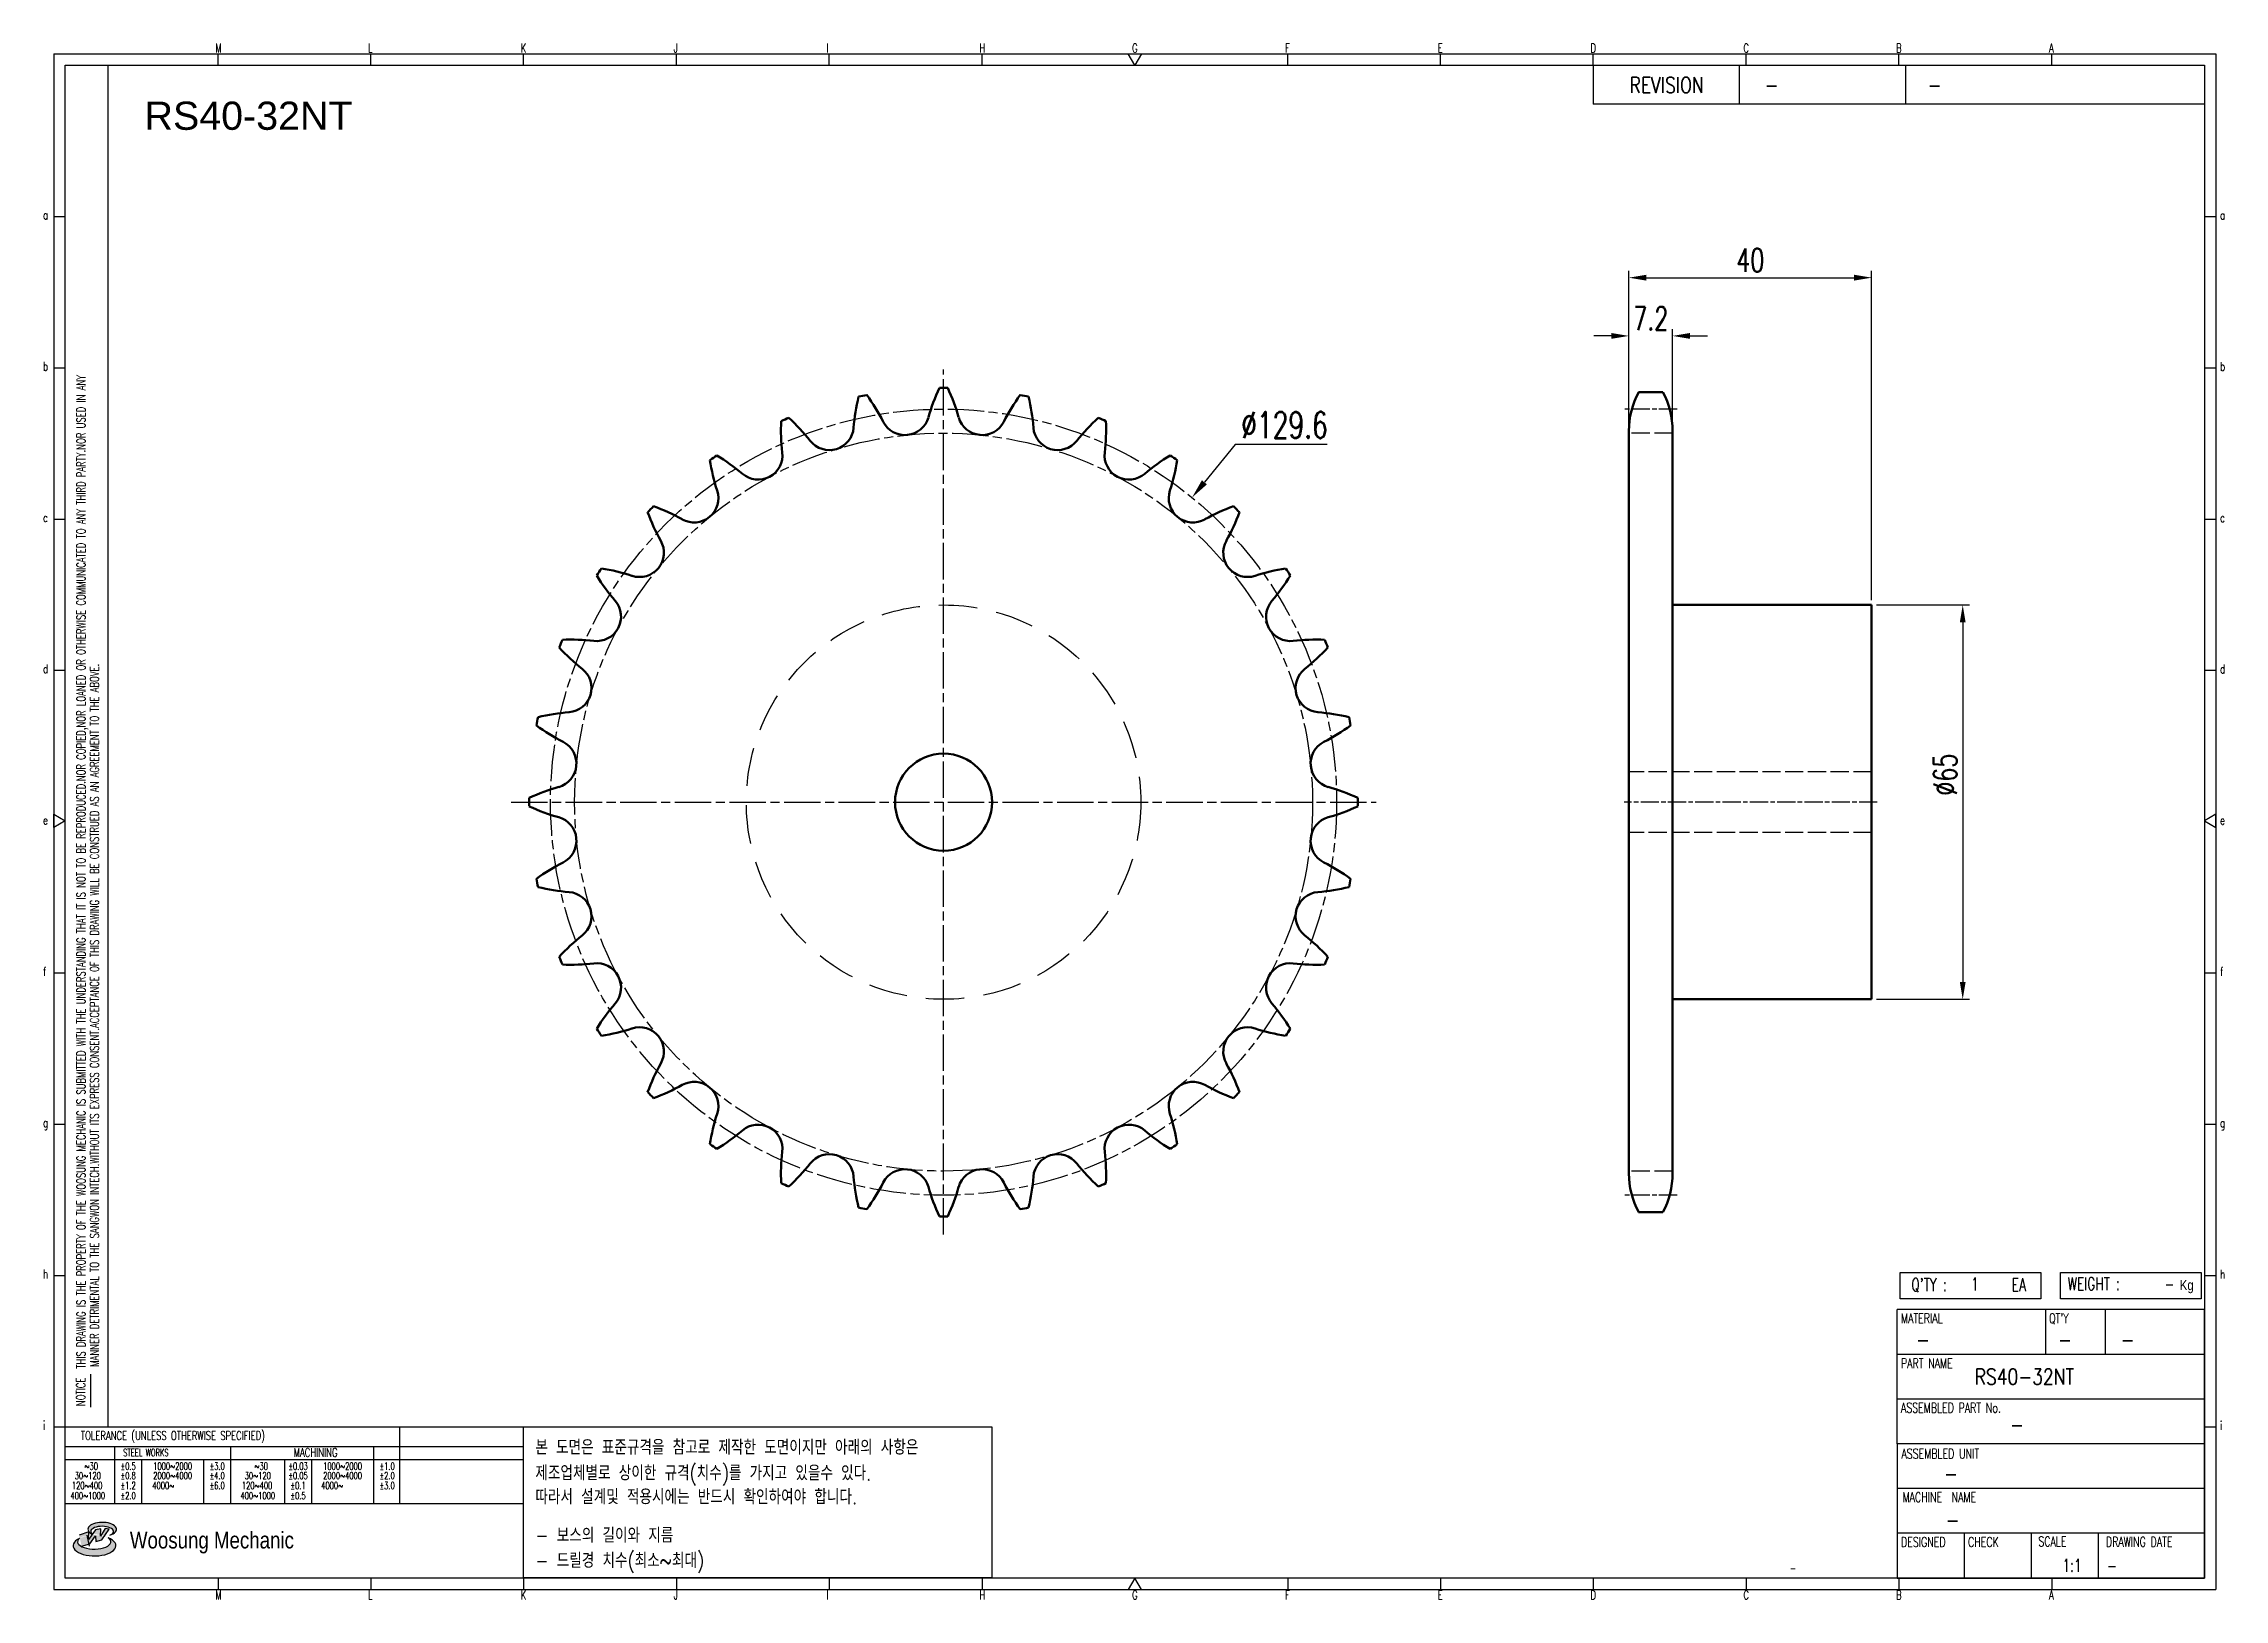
# Model space of a CAD drawing. Header units: millimetres. Extents: x -22172 to -21812, y 1083 to 1339.
import ezdxf
from ezdxf.enums import TextEntityAlignment as Align

# ---------------------------------------------------------------- set-up
doc = ezdxf.new("R2010")
doc.units = ezdxf.units.MM
for name, pattern in [('AM_ISO02W050', [7.5, 6, -1.5]), ('AM_ISO02W050x2', [3.75, 3, -0.75]), ('AM_ISO08W050', [18, 12, -1.5, 3, -1.5]), ('AM_ISO08W050x2', [9, 6, -0.75, 1.5, -0.75]), ('HIDDEN', [9.525, 6.35, -3.175])]:
    doc.linetypes.add(name, pattern=pattern)
for name, color, linetype, lineweight in [('AM_0N', 7, 'Continuous', 50), ('AM_3N', 6, 'AM_ISO02W050', 25), ('AM_7', 4, 'AM_ISO08W050', 25), ('AM_7N', 4, 'AM_ISO08W050', 25)]:
    doc.layers.add(name, color=color, linetype=linetype, lineweight=lineweight)
for name, color, linetype in [('HL', 2, 'HIDDEN'), ('S-DIM', 7, 'Continuous'), ('TITLE', 7, 'Continuous'), ('도면레이아웃', 7, 'Continuous')]:
    doc.layers.add(name, color=color, linetype=linetype)
doc.styles.add('HAN', font='ROMANS.shx', dxfattribs={"width": 0.7, "bigfont": 'whgtxt.shx'})
doc.styles.add('HKD_ST2', font='romans.shx', dxfattribs={"width": 0.7, "height": 4, "bigfont": '@extfont2.shx'})
doc.styles.add('HSG', font='SIMPLEX.shx', dxfattribs={"width": 0.7, "bigfont": 'HSG.shx'})
doc.styles.add('ROMANS', font='romans.shx', dxfattribs={"width": 0.7, "bigfont": 'whgtxt.shx'})
doc.styles.add('SLDTEXTSTYLE4', font='arial.ttf', dxfattribs={"width": 0.8})
doc.styles.get("Standard").update_dxf_attribs({"font": 'arial.ttf'})
doc.dimstyles.new('APP4', dxfattribs={"dimscale": 1.6, "dimtxt": 2.4, "dimasz": 1.8, "dimexe": 0.7, "dimexo": 0.5, "dimgap": 0.6, "dimtad": 1, "dimtoh": 1, "dimdec": 1, "dimrnd": 0.01, "dimzin": 9, "dimdsep": 46, "dimtxsty": 'HSG', "dimcen": 0, "dimclrd": 1, "dimclre": 1, "dimclrt": 256, "dimazin": 2, "dimtp": 1, "dimtm": 1, "dimtfac": 0.5, "dimtdec": 1, "dimtofl": 0, "dimtmove": 0, "dimatfit": 3, "dimfxl": 0, "dimtvp": 1, "dimtolj": 2, "dimlwd": -1, "dimlwe": -1, "dimarcsym": 0})
doc.dimstyles.new('APP8', dxfattribs={"dimscale": 1.8, "dimtxt": 2.4, "dimasz": 1.8, "dimexe": 0.7, "dimexo": 0.5, "dimgap": 0.6, "dimtad": 1, "dimtoh": 1, "dimdec": 1, "dimrnd": 0.01, "dimzin": 9, "dimdsep": 46, "dimtxsty": 'HSG', "dimcen": 0, "dimclrd": 1, "dimclre": 1, "dimclrt": 256, "dimazin": 2, "dimtp": 1, "dimtm": 1, "dimtfac": 0.5, "dimtdec": 1, "dimtofl": 0, "dimtmove": 0, "dimatfit": 3, "dimfxl": 0, "dimtvp": 1, "dimtolj": 2, "dimlwd": -1, "dimlwe": -1, "dimarcsym": 0})

# ---------------------------------------------------------------- blocks, each defined once
blk = doc.blocks.new('SUYWSHJH')
at = {"layer": '도면레이아웃'}
h = blk.add_hatch(color=10, dxfattribs=at)
h.paths.add_polyline_path([(1.544, 35.177), (1.554, 34.966), (1.779, 35.034), (2.054, 35.422), (1.908, 35.446), (1.728, 35.167), (1.741, 35.439), (1.547, 35.405), (1.292, 35.041), (1.295, 35.33), (0.943, 35.208), (1.03, 34.8), (1.336, 34.885)])
edge = h.paths.add_edge_path()
edge.add_ellipse((1.795, 35.421), major_axis=(-0.53, 0), ratio=0.487785, start_angle=122.36065, end_angle=403.39574)
edge.add_line((1.411, 35.244), (1.419, 35.261))
edge.add_ellipse((1.798, 35.344), major_axis=(-0.423, 0), ratio=0.444396, start_angle=131.58977, end_angle=386.19408, ccw=False)
edge = h.paths.add_edge_path()
edge.add_ellipse((1.512, 34.815), major_axis=(-0.793, 0), ratio=0.480113, start_angle=314.67633, end_angle=590.85213)
edge.add_ellipse((1.501, 34.958), major_axis=(-0.62, 0), ratio=0.43311, start_angle=331.7024, end_angle=574.42495, ccw=False)
for p, q in [((0, 90.118), (80.15, 90.118)), ((0, 90.118), (0, 33.191)), ((6.089, 89.693), (6.089, 90.118)), ((11.753, 89.693), (11.753, 90.118)), ((17.418, 89.693), (17.418, 90.118)), ((23.082, 89.693), (23.082, 90.118)), ((28.746, 89.693), (28.746, 90.118)), ((34.411, 89.693), (34.411, 90.118)), ((45.739, 89.693), (45.739, 90.118)), ((51.404, 89.693), (51.404, 90.118)), ((57.068, 89.693), (57.068, 90.118)), ((62.732, 89.693), (62.732, 90.118)), ((68.397, 89.693), (68.397, 90.118)), ((74.061, 89.693), (74.061, 90.118)), ((80.15, 90.118), (80.15, 33.191)), ((0, 84.085), (0.425, 84.085)), ((79.725, 84.085), (80.15, 84.085)), ((0, 78.478), (0.425, 78.478)), ((79.725, 78.478), (80.15, 78.478)), ((0, 72.87), (0.425, 72.87)), ((79.725, 72.87), (80.15, 72.87)), ((0, 67.262), (0.425, 67.262)), ((79.725, 67.262), (80.15, 67.262)), ((0, 56.047), (0.425, 56.047)), ((79.725, 56.047), (80.15, 56.047)), ((0, 50.439), (0.425, 50.439)), ((79.725, 50.439), (80.15, 50.439)), ((0, 44.832), (0.425, 44.832)), ((79.725, 44.832), (80.15, 44.832)), ((1.377, 39.947), (1.377, 41.174)), ((0, 39.224), (0.425, 39.224)), ((79.725, 39.224), (80.15, 39.224)), ((0, 33.191), (80.15, 33.191)), ((6.089, 33.616), (6.089, 33.191)), ((11.753, 33.616), (11.753, 33.191)), ((17.418, 33.616), (17.418, 33.191)), ((23.082, 33.616), (23.082, 33.191)), ((28.746, 33.616), (28.746, 33.191)), ((34.411, 33.616), (34.411, 33.191)), ((45.739, 33.616), (45.739, 33.191)), ((51.404, 33.616), (51.404, 33.191)), ((57.068, 33.616), (57.068, 33.191)), ((62.732, 33.616), (62.732, 33.191)), ((68.397, 33.616), (68.397, 33.191)), ((74.061, 33.616), (74.061, 33.191))]:
    blk.add_line(p, q)
at = {"color": 2}
for p, q in [((2.017, 39.224), (2.017, 89.693)), ((0.425, 39.224), (17.418, 39.224)), ((12.816, 39.224), (12.816, 36.382)), ((17.418, 33.616), (17.418, 39.224)), ((0.425, 38.487), (17.418, 38.487)), ((0.425, 38.012), (17.418, 38.012)), ((2.257, 38.487), (2.257, 36.382)), ((3.257, 38.012), (3.257, 36.382)), ((5.557, 38.012), (5.557, 36.382)), ((6.557, 38.5), (6.557, 36.382)), ((8.557, 38.012), (8.557, 36.382)), ((9.557, 38.026), (9.557, 36.382)), ((11.857, 38.487), (11.857, 36.382)), ((0.425, 36.382), (17.418, 36.382))]:
    blk.add_line(p, q, dxfattribs=at)
at = {"color": 6, "ltscale": 0.5}
for p, q in [((57.068, 89.693), (57.068, 88.246)), ((62.47, 89.693), (62.47, 88.246)), ((68.635, 89.693), (68.635, 88.246)), ((79.725, 88.246), (57.068, 88.246)), ((68.336, 38.59), (68.336, 43.563)), ((79.725, 43.563), (68.336, 43.563)), ((73.827, 43.563), (73.827, 41.905)), ((76.037, 43.563), (76.037, 41.905)), ((79.725, 38.59), (79.725, 43.563)), ((79.725, 41.905), (68.336, 41.905)), ((79.725, 40.248), (68.336, 40.248)), ((68.336, 38.59), (68.336, 33.616)), ((79.725, 38.59), (68.336, 38.59)), ((79.725, 33.616), (79.725, 38.59)), ((79.725, 36.932), (68.336, 36.932)), ((79.725, 35.274), (68.336, 35.274)), ((70.822, 33.616), (70.822, 35.274)), ((73.309, 33.616), (73.309, 35.274)), ((75.796, 33.616), (75.796, 35.274)), ((68.336, 33.616), (79.725, 33.616))]:
    blk.add_line(p, q, dxfattribs=at)
for points in [[(40.075, 89.693), (39.83, 90.118), (40.32, 90.118)], [(0.425, 89.693), (79.725, 89.693), (79.725, 33.616), (0.425, 33.616)], [(0.425, 61.679), (0, 61.433), (0, 61.924)], [(79.725, 61.679), (80.15, 61.433), (80.15, 61.924)], [(40.075, 33.616), (39.83, 33.191), (40.32, 33.191)]]:
    blk.add_lwpolyline(points, close=True)
at = {"layer": 'TITLE', "color": 20}
for p, q in [((68.449, 43.961), (68.449, 44.936)), ((68.449, 44.936), (73.654, 44.936)), ((73.654, 44.936), (73.654, 43.961)), ((74.39, 43.961), (74.39, 44.936)), ((74.39, 44.936), (79.595, 44.936)), ((79.595, 44.936), (79.595, 43.961)), ((73.654, 43.961), (68.449, 43.961)), ((79.595, 43.961), (74.39, 43.961))]:
    blk.add_line(p, q, dxfattribs=at)
at = {"layer": '도면레이아웃'}
for p, q in [((1.295, 35.33), (0.943, 35.208)), ((1.03, 34.8), (1.336, 34.885)), ((1.224, 35.208), (1.311, 34.8)), ((1.224, 35.208), (1.224, 35.208)), ((1.547, 35.405), (1.292, 35.041)), ((1.292, 35.041), (1.295, 35.33)), ((1.336, 34.885), (1.544, 35.177)), ((1.419, 35.261), (1.411, 35.244)), ((1.544, 35.177), (1.554, 34.966)), ((1.741, 35.439), (1.547, 35.405)), ((1.554, 34.966), (1.779, 35.034)), ((1.908, 35.446), (1.728, 35.167)), ((1.728, 35.167), (1.741, 35.439)), ((1.779, 35.034), (2.054, 35.422)), ((2.054, 35.422), (1.908, 35.446))]:
    blk.add_line(p, q, dxfattribs=at)
for centre, major_axis, ratio, start_param, end_param in [((1.795, 35.421), (-0.53, 0), 0.487785, 2.135596, 7.040584), ((1.512, 34.815), (-0.793, 0), 0.480113, 5.492138, 10.312315), ((1.501, 34.958), (-0.62, 0), 0.43311, 5.789299, 10.025607), ((1.798, 35.344), (-0.423, 0), 0.444396, 2.296675, 6.740358)]:
    blk.add_ellipse(centre, major_axis=major_axis, ratio=ratio, start_param=start_param, end_param=end_param, dxfattribs=at)
at = {"color": 4, "style": 'HKD_ST2', "width": 0.7}
for s, p in [('M', (5.988, 90.164)), ('L', (11.652, 90.164)), ('K', (17.316, 90.164)), ('J', (22.981, 90.164)), ('I', (28.645, 90.164)), ('H', (34.309, 90.164)), ('G', (39.974, 90.164)), ('F', (45.638, 90.164)), ('E', (51.302, 90.164)), ('D', (56.967, 90.164)), ('C', (62.631, 90.164)), ('B', (68.295, 90.164)), ('A', (73.96, 90.164)), ('a', (-0.395, 83.976)), ('a', (80.305, 83.97)), ('b', (-0.395, 78.368)), ('b', (80.305, 78.362)), ('c', (-0.395, 72.76)), ('c', (80.305, 72.754)), ('d', (-0.395, 67.153)), ('d', (80.305, 67.147)), ('e', (-0.395, 61.545)), ('e', (80.305, 61.539)), ('f', (-0.395, 55.937)), ('f', (80.305, 55.931)), ('g', (-0.395, 50.33)), ('g', (80.305, 50.324)), ('h', (-0.395, 44.722)), ('h', (80.305, 44.716)), ('i', (-0.395, 39.114)), ('i', (80.305, 39.108)), ('M', (5.988, 32.824)), ('L', (11.652, 32.824)), ('K', (17.316, 32.824)), ('J', (22.981, 32.824)), ('I', (28.645, 32.824)), ('H', (34.309, 32.824)), ('G', (39.974, 32.824)), ('F', (45.638, 32.824)), ('E', (51.302, 32.824)), ('D', (56.967, 32.824)), ('C', (62.631, 32.824)), ('B', (68.295, 32.824)), ('A', (73.96, 32.824))]:
    blk.add_text(s, height=0.326, dxfattribs=at).set_placement(p)
for s, height, style, width, p in [('REVISION', 0.5806, 'HAN', 0.8, (58.415, 88.664)), ('-', 0.581, 'HAN', 0.8, (63.426, 88.664)), ('-', 0.581, 'HAN', 0.8, (69.468, 88.664)), ("Q'TY : ", 0.4746, 'HKD_ST2', 0.7, (68.857, 44.253)), ('1', 0.475, 'HKD_ST2', 0.7, (71.071, 44.275)), ('EA', 0.4746, 'HKD_ST2', 0.7, (72.578, 44.253)), ('WEIGHT : ', 0.4746, 'HKD_ST2', 0.7, (74.65, 44.286)), ('-', 0.581, 'HAN', 0.8, (69.029, 42.157)), ('-', 0.581, 'HAN', 0.8, (74.289, 42.157)), ('-', 0.581, 'HAN', 0.8, (76.623, 42.157)), ('-', 0.581, 'HAN', 0.8, (72.515, 39.013)), ('-', 0.581, 'HAN', 0.8, (70.067, 37.189)), ('-', 0.581, 'HAN', 0.8, (70.126, 35.48)), ('1:1', 0.4746, 'HKD_ST2', 0.7, (74.458, 33.848)), ('-', 0.475, 'HKD_ST2', 0.7, (76.112, 33.837))]:
    blk.add_text(s, height=height, dxfattribs=dict(style=style, width=width)).set_placement(p)
at = {"color": 6, "style": 'HKD_ST2', "width": 0.7}
for s, p in [(' THIS DRAWING IS THE PROPERTY OF THE WOOSUNG MECHANIC IS SUBMITTED WITH THE UNDERSTANDING THAT IT IS NOT TO BE REPRODUCED.NOR COPIED,NOR LOANED OR OTHERWISE COMMUNICATED TO ANY THIRD PARTY.NOR USED IN ANY', (1.173, 41.217)), ('MANNER DETRIMENTAL TO THE SANGWON INTECH.WITHOUT ITS EXPRESS CONSENT.ACCEPTANCE OF THIS DRAWING WILL BE CONSTRUED AS AN AGREEMENT TO THE ABOVE.', (1.672, 41.447))]:
    blk.add_text(s, height=0.326266, rotation=90, dxfattribs=at).set_placement(p)
at = {"style": 'HKD_ST2', "width": 0.7}
blk.add_text('-', height=0.475, dxfattribs=at).set_placement((78.613, 44.286), align=Align.RIGHT)
at = {"color": 4, "style": 'HKD_ST2', "width": 0.7}
for s, height, p in [('MATERIAL', 0.3651, (68.474, 43.425)), ("QT'Y", 0.3651, (73.965, 43.425)), ('PART NAME', 0.3651, (68.474, 41.756)), ('ASSEMBLED PART No.', 0.36511, (68.474, 40.109)), ('ASSEMBLED UNIT', 0.36511, (68.49, 38.408)), ('MACHINE  NAME', 0.36511, (68.532, 36.794)), ('DESIGNED', 0.3651, (68.474, 35.136)), ('CHECK', 0.3651, (70.961, 35.136)), ('SCALE', 0.3651, (73.566, 35.153)), ('DRAWING DATE', 0.36511, (76.071, 35.141))]:
    blk.add_text(s, height=height, dxfattribs=at).set_placement(p, align=Align.TOP_LEFT)
at = {"style": 'HKD_ST2', "width": 0.7}
blk.add_text('NOTICE', height=0.3263, rotation=90, dxfattribs=at).set_placement((1.163, 39.988))
for s, height, style, width, p in [('TOLERANCE (UNLESS OTHERWISE SPECIFIED)', 0.32627, 'HKD_ST2', 0.7, (4.417, 38.896)), ('-', 0.326, 'ROMANS', 0.65, (64.469, 33.975))]:
    blk.add_text(s, height=height, dxfattribs=dict(style=style, width=width)).set_placement(p, align=Align.MIDDLE_CENTER)
at = {"color": 4, "style": 'HKD_ST2', "width": 0.7}
for s, height, p in [('STEEL WORKS', 0.26101, (3.416, 38.268)), ('MACHINING', 0.3263, (9.707, 38.27)), ('%%P0.5', 0.261, (2.757, 37.762)), ('%%P0.8', 0.261, (2.757, 37.411)), ('%%P3.0', 0.261, (6.057, 37.762)), ('%%P4.0', 0.261, (6.057, 37.411)), ('%%P0.03', 0.261, (9.057, 37.762)), ('%%P0.05', 0.261, (9.057, 37.411)), ('%%P1.0', 0.261, (12.357, 37.762)), ('%%P2.0', 0.261, (12.357, 37.411)), ('%%P1.2', 0.261, (2.757, 37.045)), ('%%P2.0', 0.261, (2.757, 36.67)), ('%%P6.0', 0.261, (6.057, 37.045)), ('%%P0.1', 0.261, (9.057, 37.045)), ('%%P0.5', 0.261, (9.057, 36.67)), ('%%P3.0', 0.261, (12.357, 37.045))]:
    blk.add_text(s, height=height, dxfattribs=at).set_placement(p, align=Align.MIDDLE)
for s, height, p in [('30%%126120', 0.261, (1.263, 37.411)), ('%%12630', 0.261, (1.389, 37.762)), ('2000%%1264000', 0.26101, (4.407, 37.411)), ('1000%%1262000', 0.26101, (4.407, 37.762)), ('30%%126120', 0.261, (7.563, 37.411)), ('%%12630', 0.261, (7.689, 37.762)), ('2000%%1264000', 0.26101, (10.707, 37.411)), ('1000%%1262000', 0.26101, (10.707, 37.762)), ('400%%1261000', 0.26101, (1.263, 36.67)), ('120%%126400', 0.26101, (1.237, 37.045)), ('4000%%126', 0.261, (4.061, 37.045)), ('400%%1261000', 0.26101, (7.563, 36.67)), ('120%%126400', 0.26101, (7.537, 37.045)), ('4000%%126', 0.261, (10.321, 37.045))]:
    blk.add_text(s, height=height, dxfattribs=at).set_placement(p, align=Align.MIDDLE_CENTER)
at = {"color": 1, "style": 'SLDTEXTSTYLE4', "width": 0.8}
blk.add_text('Woosung Mechanic', height=0.61957, dxfattribs=at).set_placement((2.822, 34.711))
at = {"layer": 'TITLE', "width": 0.8}
blk.add_text('Kg', height=0.3789, dxfattribs=at).set_placement((78.807, 44.286))
blk = doc.blocks.new('*D277')
at = {"layer": 'Defpoints', "color": 0, "transparency": 16777216}
for p in [(-21982.58, 1264.18), (-22064.49, 1163.78)]:
    blk.add_point(p, dxfattribs=at)
at = {"layer": 'S-DIM', "color": 1, "transparency": 16777216}
for p, q in [((-21975.47, 1272.9), (-21980.53, 1266.69)), ((-21960.28, 1272.9), (-21975.47, 1272.9))]:
    blk.add_line(p, q, dxfattribs=at)
blk.add_solid([(-21980.95, 1267.03), (-21980.12, 1266.35), (-21982.58, 1264.18)], dxfattribs=at)
at = {"layer": 'S-DIM', "transparency": 16777216, "insert": (-21967.33, 1276.14), "char_height": 4.32, "attachment_point": 5, "style": 'HSG'}
blk.add_mtext('\\A2;∅129.6', dxfattribs=at)
blk = doc.blocks.new('*D278')
at = {"layer": 'Defpoints', "color": 0, "transparency": 16777216}
for p in [(-21903.37, 1290.82), (-21910.57, 1274.79), (-21903.37, 1274.79)]:
    blk.add_point(p, dxfattribs=at)
at = {"layer": 'S-DIM', "color": 1, "transparency": 16777216}
for p, q in [((-21913.45, 1290.82), (-21916.33, 1290.82)), ((-21910.57, 1275.59), (-21910.57, 1291.94)), ((-21903.37, 1275.59), (-21903.37, 1291.94)), ((-21900.49, 1290.82), (-21897.61, 1290.82))]:
    blk.add_line(p, q, dxfattribs=at)
for points in [[(-21913.45, 1291.3), (-21913.45, 1290.34), (-21910.57, 1290.82)], [(-21900.49, 1291.3), (-21900.49, 1290.34), (-21903.37, 1290.82)]]:
    blk.add_solid(points, dxfattribs=at)
at = {"layer": 'S-DIM', "transparency": 16777216, "insert": (-21906.97, 1293.7), "char_height": 3.84, "attachment_point": 5, "style": 'HSG'}
blk.add_mtext('\\A2;7.2', dxfattribs=at)
blk = doc.blocks.new('*D279')
at = {"layer": 'Defpoints', "color": 0, "transparency": 16777216}
for p in [(-21870.57, 1300.42), (-21910.57, 1274.79), (-21870.57, 1246.48)]:
    blk.add_point(p, dxfattribs=at)
at = {"layer": 'S-DIM', "color": 1, "transparency": 16777216}
for p, q in [((-21910.57, 1275.59), (-21910.57, 1301.54)), ((-21870.57, 1247.28), (-21870.57, 1301.54)), ((-21907.69, 1300.42), (-21873.45, 1300.42))]:
    blk.add_line(p, q, dxfattribs=at)
for points in [[(-21907.69, 1300.9), (-21907.69, 1299.94), (-21910.57, 1300.42)], [(-21873.45, 1300.9), (-21873.45, 1299.94), (-21870.57, 1300.42)]]:
    blk.add_solid(points, dxfattribs=at)
at = {"layer": 'S-DIM', "transparency": 16777216, "insert": (-21890.57, 1303.3), "char_height": 3.84, "attachment_point": 5, "style": 'HSG'}
blk.add_mtext('\\A2;40', dxfattribs=at)
blk = doc.blocks.new('*D280')
at = {"layer": 'Defpoints', "color": 0, "transparency": 16777216}
for p in [(-21870.57, 1246.48), (-21870.57, 1181.48), (-21855.55, 1181.48)]:
    blk.add_point(p, dxfattribs=at)
at = {"layer": 'S-DIM', "color": 1, "transparency": 16777216}
for p, q in [((-21869.77, 1246.48), (-21854.43, 1246.48)), ((-21855.55, 1243.6), (-21855.55, 1184.36)), ((-21869.77, 1181.48), (-21854.43, 1181.48))]:
    blk.add_line(p, q, dxfattribs=at)
for points in [[(-21856.03, 1243.6), (-21855.07, 1243.6), (-21855.55, 1246.48)], [(-21856.03, 1184.36), (-21855.07, 1184.36), (-21855.55, 1181.48)]]:
    blk.add_solid(points, dxfattribs=at)
at = {"layer": 'S-DIM', "transparency": 16777216, "insert": (-21858.43, 1218.51), "char_height": 3.84, "attachment_point": 5, "rotation": 90, "style": 'HSG'}
blk.add_mtext('\\A2;%%c65', dxfattribs=at)

msp = doc.modelspace()

# ---------------------------------------------------------------- linework, layer by layer
at = {"color": 4}
msp.add_lwpolyline([(-22092.74, 1111.04), (-22015.55, 1111.04), (-22015.55, 1086.11), (-22092.74, 1086.11)], close=True, dxfattribs=at)
at = {"layer": 'AM_0N'}
for p, q in [((-21908.96, 1281.57), (-21904.98, 1281.57)), ((-21910.57, 1275.17), (-21910.57, 1152.79)), ((-21903.37, 1275.17), (-21903.37, 1152.79)), ((-21903.37, 1246.48), (-21870.57, 1246.48)), ((-21870.57, 1246.48), (-21870.57, 1181.48)), ((-21903.37, 1181.48), (-21870.57, 1181.48)), ((-21908.96, 1146.39), (-21904.98, 1146.39))]:
    msp.add_line(p, q, dxfattribs=at)
msp.add_circle((-22023.53, 1213.98), 8, dxfattribs=at)
for centre, radius, start, end in [((-22006.02, 1273.13), 32.44, 166.304, 175.4687), ((-22023.53, 1213.98), 68.28, 100.6735, 101.8265), ((-22062.36, 1261.93), 32.44, 27.0313, 36.196), ((-21994.81, 1268.58), 32.44, 155.054, 164.2187), ((-22023.53, 1213.98), 68.28, 89.4235, 90.5765), ((-22052.26, 1268.58), 32.44, 15.7813, 24.946), ((-21984.71, 1261.93), 32.44, 143.804, 152.9687), ((-22023.53, 1213.98), 68.28, 78.1735, 79.3265), ((-22041.05, 1273.13), 32.44, 4.5313, 13.696), ((-21897.07, 1275.17), 13.5, 151.7009, 180), ((-21916.87, 1275.17), 13.5, 0, 28.2991), ((-22017.89, 1275.41), 32.44, 177.554, 186.7188), ((-22023.53, 1213.98), 68.28, 111.9235, 113.0765), ((-22070.97, 1253.43), 32.44, 38.2813, 47.446), ((-22029.89, 1278.49), 4.01, 207.0313, 344.2187), ((-22017.18, 1278.49), 4.01, 195.7813, 332.9687), ((-21976.1, 1253.43), 32.44, 132.554, 141.7187), ((-22023.53, 1213.98), 68.28, 66.9235, 68.0765), ((-22029.18, 1275.41), 32.44, 353.2812, 2.446), ((-22042.35, 1276.01), 4.01, 218.2813, 355.4687), ((-22004.72, 1276.01), 4.01, 184.5313, 321.7187), ((-22023.53, 1213.98), 68.28, 123.1735, 124.3265), ((-22029.99, 1275.33), 32.44, 188.804, 197.9688), ((-22077.75, 1243.42), 32.44, 49.5313, 58.696), ((-22054.09, 1271.15), 4.01, 229.5313, 6.7188), ((-21992.98, 1271.15), 4.01, 173.2812, 310.4687), ((-21969.32, 1243.42), 32.44, 121.304, 130.4687), ((-22017.08, 1275.33), 32.44, 342.0312, 351.196), ((-22023.53, 1213.98), 68.28, 55.6735, 56.8265), ((-22064.66, 1264.09), 4.01, 240.7813, 17.9688), ((-21982.41, 1264.09), 4.01, 162.0312, 299.2187), ((-22023.53, 1213.98), 68.28, 134.4235, 135.5765), ((-22041.83, 1272.9), 32.44, 200.054, 209.2187), ((-22082.45, 1232.28), 32.44, 60.7813, 69.946), ((-21964.62, 1232.28), 32.44, 110.054, 119.2187), ((-22005.24, 1272.9), 32.44, 330.7813, 339.946), ((-22023.53, 1213.98), 68.28, 44.4235, 45.5765), ((-22073.64, 1255.1), 4.01, 252.0312, 29.2187), ((-21973.42, 1255.1), 4.01, 150.7813, 287.9688), ((-22023.53, 1213.98), 68.28, 145.6735, 146.8265), ((-22052.97, 1268.2), 32.44, 211.304, 220.4687), ((-22084.89, 1220.43), 32.44, 72.0312, 81.196), ((-21962.18, 1220.43), 32.44, 98.804, 107.9688), ((-21994.09, 1268.2), 32.44, 319.5313, 328.696), ((-22023.53, 1213.98), 68.28, 33.1735, 34.3265), ((-22080.7, 1244.54), 4.01, 263.2812, 40.4687), ((-21966.36, 1244.54), 4.01, 139.5313, 276.7188), ((-22023.53, 1213.98), 68.28, 156.9235, 158.0765), ((-22084.97, 1208.34), 32.44, 83.2812, 92.446), ((-21962.1, 1208.34), 32.44, 87.554, 96.7188), ((-22023.53, 1213.98), 68.28, 21.9235, 23.0765), ((-22062.99, 1261.41), 32.44, 222.554, 231.7187), ((-21984.08, 1261.41), 32.44, 308.2813, 317.446), ((-22085.57, 1232.8), 4.01, 274.5313, 51.7187), ((-21961.5, 1232.8), 4.01, 128.2813, 265.4687), ((-22023.53, 1213.98), 68.28, 168.1735, 169.3265), ((-22071.48, 1252.8), 32.44, 233.804, 242.9688), ((-22082.69, 1196.46), 32.44, 94.5313, 103.696), ((-21964.38, 1196.46), 32.44, 76.304, 85.4687), ((-21975.59, 1252.8), 32.44, 297.0312, 306.196), ((-22023.53, 1213.98), 68.28, 10.6735, 11.8265), ((-22088.05, 1220.33), 4.01, 285.7813, 62.9688), ((-21959.02, 1220.33), 4.01, 117.0312, 254.2187), ((-22078.13, 1185.26), 32.44, 105.7813, 114.946), ((-21968.94, 1185.26), 32.44, 65.054, 74.2187), ((-22023.53, 1213.98), 68.28, 179.4235, 180.5765), ((-22078.13, 1242.7), 32.44, 245.054, 254.2187), ((-22088.05, 1207.63), 4.01, 297.0312, 74.2187), ((-21959.02, 1207.63), 4.01, 105.7813, 242.9688), ((-21968.94, 1242.7), 32.44, 285.7813, 294.946), ((-22023.53, 1213.98), 68.28, 359.4235, 0.5765), ((-22071.48, 1175.16), 32.44, 117.0312, 126.196), ((-22023.53, 1213.98), 68.28, 190.6735, 191.8265), ((-21975.59, 1175.16), 32.44, 53.804, 62.9688), ((-22023.53, 1213.98), 68.28, 348.1735, 349.3265), ((-22082.69, 1231.5), 32.44, 256.304, 265.4687), ((-22085.57, 1195.16), 4.01, 308.2813, 85.4687), ((-21961.5, 1195.16), 4.01, 94.5313, 231.7187), ((-21964.38, 1231.5), 32.44, 274.5313, 283.696), ((-22062.99, 1166.55), 32.44, 128.2813, 137.446), ((-21984.08, 1166.55), 32.44, 42.554, 51.7187), ((-22023.53, 1213.98), 68.28, 201.9235, 203.0765), ((-22084.97, 1219.62), 32.44, 267.554, 276.7188), ((-22080.7, 1183.42), 4.01, 319.5313, 96.7188), ((-21966.36, 1183.42), 4.01, 83.2812, 220.4687), ((-21962.1, 1219.62), 32.44, 263.2812, 272.446), ((-22023.53, 1213.98), 68.28, 336.9235, 338.0765), ((-22052.97, 1159.76), 32.44, 139.5313, 148.696), ((-21994.09, 1159.76), 32.44, 31.304, 40.4687), ((-22023.53, 1213.98), 68.28, 213.1735, 214.3265), ((-22084.89, 1207.53), 32.44, 278.804, 287.9688), ((-22073.64, 1172.86), 4.01, 330.7813, 107.9688), ((-21973.42, 1172.86), 4.01, 72.0312, 209.2187), ((-21962.18, 1207.53), 32.44, 252.0312, 261.196), ((-22023.53, 1213.98), 68.28, 325.6735, 326.8265), ((-22041.83, 1155.06), 32.44, 150.7813, 159.946), ((-22005.24, 1155.06), 32.44, 20.054, 29.2187), ((-22023.53, 1213.98), 68.28, 224.4235, 225.5765), ((-22082.45, 1195.68), 32.44, 290.054, 299.2187), ((-22064.66, 1163.87), 4.01, 342.0312, 119.2187), ((-21982.41, 1163.87), 4.01, 60.7813, 197.9688), ((-21964.62, 1195.68), 32.44, 240.7813, 249.946), ((-22023.53, 1213.98), 68.28, 314.4235, 315.5765), ((-22029.99, 1152.62), 32.44, 162.0312, 171.196), ((-22017.08, 1152.62), 32.44, 8.804, 17.9688), ((-22023.53, 1213.98), 68.28, 235.6735, 236.8265), ((-22077.75, 1184.54), 32.44, 301.304, 310.4687), ((-22054.09, 1156.81), 4.01, 353.2812, 130.4687), ((-21992.98, 1156.81), 4.01, 49.5313, 186.7188), ((-21969.32, 1184.54), 32.44, 229.5313, 238.696), ((-22023.53, 1213.98), 68.28, 303.1735, 304.3265), ((-22017.89, 1152.55), 32.44, 173.2812, 182.446), ((-22070.97, 1174.53), 32.44, 312.554, 321.7187), ((-22042.35, 1151.95), 4.01, 4.5313, 141.7187), ((-22004.72, 1151.95), 4.01, 38.2813, 175.4687), ((-21976.1, 1174.53), 32.44, 218.2813, 227.446), ((-22029.18, 1152.55), 32.44, 357.554, 6.7188), ((-22023.53, 1213.98), 68.28, 246.9235, 248.0765), ((-22006.02, 1154.83), 32.44, 184.5313, 193.696), ((-22062.36, 1166.03), 32.44, 323.804, 332.9687), ((-22029.89, 1149.47), 4.01, 15.7813, 152.9687), ((-21994.81, 1159.38), 32.44, 195.7813, 204.946), ((-22052.26, 1159.38), 32.44, 335.054, 344.2187), ((-22017.18, 1149.47), 4.01, 27.0313, 164.2187), ((-21984.71, 1166.03), 32.44, 207.0313, 216.196), ((-22041.05, 1154.83), 32.44, 346.304, 355.4687), ((-22023.53, 1213.98), 68.28, 291.9235, 293.0765), ((-21897.07, 1152.79), 13.5, 180, 208.2991), ((-21916.87, 1152.79), 13.5, 331.7009, 0), ((-22023.53, 1213.98), 68.28, 258.1735, 259.3265), ((-22023.53, 1213.98), 68.28, 280.6735, 281.8265), ((-22023.53, 1213.98), 68.28, 269.4235, 270.5765)]:
    msp.add_arc(centre, radius, start, end, dxfattribs=at)
at = {"layer": 'AM_3N', "linetype": 'AM_ISO02W050x2'}
for p, q in [((-21903.37, 1274.79), (-21910.57, 1274.79)), ((-21903.37, 1153.17), (-21910.57, 1153.17))]:
    msp.add_line(p, q, dxfattribs=at)
at = {"layer": 'AM_3N', "color": 2, "linetype": 'AM_ISO02W050x2'}
for p, q in [((-21870.57, 1218.98), (-21910.57, 1218.98)), ((-21870.57, 1208.98), (-21910.57, 1208.98))]:
    msp.add_line(p, q, dxfattribs=at)
at = {"layer": 'AM_7', "linetype": 'AM_ISO08W050x2'}
for radius in [64.78, 60.81]:
    msp.add_circle((-22023.53, 1213.98), radius, dxfattribs=at)
at = {"layer": 'AM_7N', "linetype": 'AM_ISO08W050x2'}
for p, q in [((-22023.53, 1142.7), (-22023.53, 1285.26)), ((-22094.82, 1213.98), (-21952.25, 1213.98))]:
    msp.add_line(p, q, dxfattribs=at)
at = {"layer": 'AM_7N', "linetype": 'AM_ISO08W050x2', "ltscale": 0.5}
for p, q in [((-21902.61, 1278.76), (-21911.34, 1278.76)), ((-21869.63, 1213.98), (-21911.34, 1213.98)), ((-21902.61, 1149.2), (-21911.34, 1149.2))]:
    msp.add_line(p, q, dxfattribs=at)
at = {"layer": 'HL'}
msp.add_circle((-22023.53, 1213.98), 32.5, dxfattribs=at)

# ---------------------------------------------------------------- block references
at = {"xscale": 4.446485533803029, "yscale": 4.446485533803029, "zscale": 4.446485533803029}
msp.add_blockref('SUYWSHJH', (-22170.19, 936.63), dxfattribs=at)

# ---------------------------------------------------------------- texts
at = {"color": 2}
msp.add_text('RS40-32NT', height=4.646, dxfattribs=at).set_placement((-22155.22, 1324.79))
at = {"style": 'HAN', "width": 0.8}
msp.add_text('RS40-32NT', height=2.582, dxfattribs=at).set_placement((-21853.57, 1117.99))
at = {"color": 4, "style": 'HAN', "width": 0.8}
for s, p in [('본 도면은 표준규격을 참고로 제작한 도면이지만 아래의 사항은', (-22090.81, 1106.43)), ('제조업체별로 상이한 규격(치수)를 가지고 있을수 있다.', (-22090.81, 1102.19)), ('따라서 설계및 적용시에는 반드시 확인하여야 합니다.', (-22090.81, 1098.26)), ('- 보스의 길이와 지름', (-22090.81, 1091.93)), ('- 드릴경 치수(최소~최대)', (-22090.81, 1087.77))]:
    msp.add_text(s, height=2.4427, dxfattribs=at).set_placement(p)

# ---------------------------------------------------------------- dimensions: what is measured, and where the dimension line sits
at = {"layer": 'S-DIM'}
dim = msp.add_linear_dim(base=(-21870.57, 1300.42), p1=(-21910.57, 1274.79), p2=(-21870.57, 1246.48), dimstyle='APP4', dxfattribs=at)
dim.commit()
dim.dimension.update_dxf_attribs({"geometry": '*D279', "text_midpoint": (-21890.57, 1303.3)})
dim = msp.add_linear_dim(base=(-21903.37, 1290.82), p1=(-21910.57, 1274.79), p2=(-21903.37, 1274.79), dimstyle='APP4', dxfattribs=at)
dim.commit()
dim.dimension.update_dxf_attribs({"geometry": '*D278', "text_midpoint": (-21906.97, 1290.82), "dimtype": 160})
at = {"layer": 'S-DIM', "color": 3}
dim = msp.add_diameter_dim_2p(p1=(-22064.49, 1163.78), p2=(-21982.58, 1264.18), dimstyle='APP8', dxfattribs=at)
dim.commit()
dim.dimension.update_dxf_attribs({"geometry": '*D277', "text_midpoint": (-21967.33, 1272.9), "dimtype": 163})
at = {"layer": 'S-DIM'}
dim = msp.add_linear_dim(base=(-21855.55, 1181.48), p1=(-21870.57, 1246.48), p2=(-21870.57, 1181.48), angle=90, text='%%c<>', dimstyle='APP4', dxfattribs=at)
dim.commit()
dim.dimension.update_dxf_attribs({"geometry": '*D280', "text_midpoint": (-21855.55, 1218.51), "dimtype": 160})

doc.saveas('drawing.dxf')
